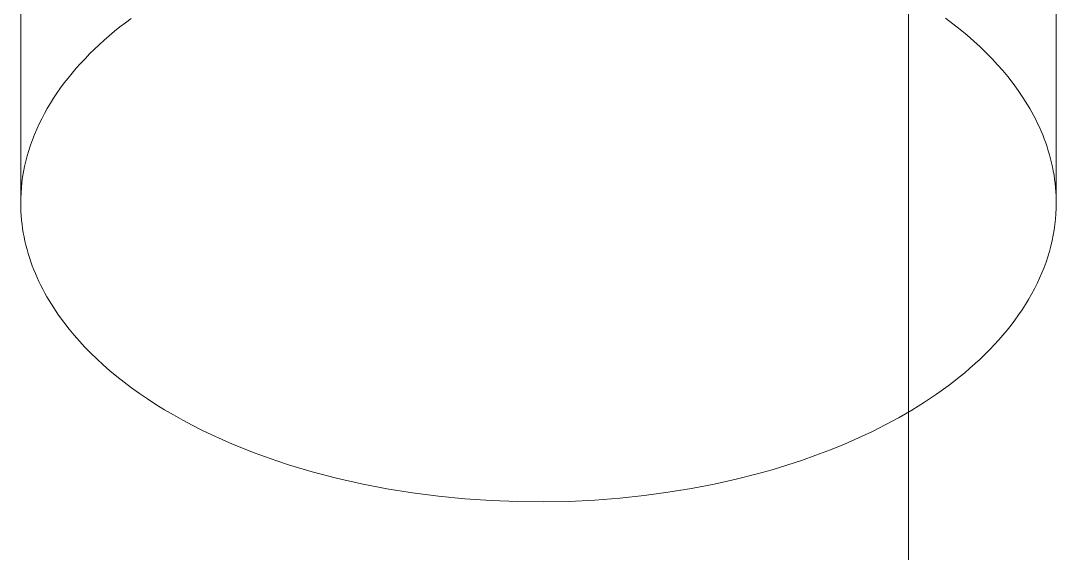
# Model space of a CAD drawing. Header units: inches. Extents: x -6 to 195, y -3 to 126.
# Drawn here: x 118.44 to 118.991, y 47.939 to 48.223 of the extents above; entities that cross this region are included whole.
import ezdxf

# ---------------------------------------------------------------- set-up
doc = ezdxf.new("R2010")
doc.units = ezdxf.units.IN
doc.linetypes.add('HIDDEN', pattern=[1.905, 1.27, -0.635])
doc.layers.add('ZANO_R_przerywana', color=250, linetype='HIDDEN', lineweight=0)

msp = doc.modelspace()

# ---------------------------------------------------------------- linework, layer by layer
at = {"layer": 'ZANO_R_przerywana'}
for p, q in [((118.4397, 48.12596), (118.4397, 48.38162)), ((118.99088, 48.38064), (118.99088, 48.12596)), ((118.51844, 44.52335), (118.51844, 48.27177)), ((118.91214, 48.27177), (118.91214, 44.52335)), ((118.49845, 48.22417), (118.49546, 48.22193)), ((118.93585, 48.22137), (118.93184, 48.22438)), ((118.49254, 48.21965), (118.48967, 48.21733)), ((118.49546, 48.22193), (118.49254, 48.21965)), ((118.9397, 48.21833), (118.93585, 48.22137)), ((118.9434, 48.21525), (118.9397, 48.21833)), ((118.48414, 48.21261), (118.48148, 48.21019)), ((118.48687, 48.21499), (118.48414, 48.21261)), ((118.48967, 48.21733), (118.48687, 48.21499)), ((118.94695, 48.21215), (118.9434, 48.21525)), ((118.95034, 48.20903), (118.94695, 48.21215)), ((118.47889, 48.20774), (118.47637, 48.20527)), ((118.48148, 48.21019), (118.47889, 48.20774)), ((118.95359, 48.20589), (118.95034, 48.20903)), ((118.47393, 48.20276), (118.47156, 48.20023)), ((118.47637, 48.20527), (118.47393, 48.20276)), ((118.95668, 48.20274), (118.95359, 48.20589)), ((118.95962, 48.19957), (118.95668, 48.20274)), ((118.46927, 48.19766), (118.46705, 48.19507)), ((118.47156, 48.20023), (118.46927, 48.19766)), ((118.96242, 48.19639), (118.95962, 48.19957)), ((118.96506, 48.19321), (118.96242, 48.19639)), ((118.46287, 48.18982), (118.4609, 48.18716)), ((118.46492, 48.19246), (118.46287, 48.18982)), ((118.46705, 48.19507), (118.46492, 48.19246)), ((118.96789, 48.18958), (118.96506, 48.19321)), ((118.45901, 48.18448), (118.45721, 48.18177)), ((118.4609, 48.18716), (118.45901, 48.18448)), ((118.9706, 48.18588), (118.96789, 48.18958)), ((118.97316, 48.18211), (118.9706, 48.18588)), ((118.45549, 48.17905), (118.45386, 48.17631)), ((118.45721, 48.18177), (118.45549, 48.17905)), ((118.97438, 48.18019), (118.97316, 48.18211)), ((118.97557, 48.17826), (118.97438, 48.18019)), ((118.45232, 48.17356), (118.45086, 48.17079)), ((118.45386, 48.17631), (118.45232, 48.17356)), ((118.97672, 48.17631), (118.97557, 48.17826)), ((118.97784, 48.17434), (118.97672, 48.17631)), ((118.97891, 48.17235), (118.97784, 48.17434)), ((118.4495, 48.16801), (118.44822, 48.16521)), ((118.45086, 48.17079), (118.4495, 48.16801)), ((118.97994, 48.17035), (118.97891, 48.17235)), ((118.98093, 48.16833), (118.97994, 48.17035)), ((118.98188, 48.1663), (118.98093, 48.16833)), ((118.44703, 48.16241), (118.44593, 48.15959)), ((118.44822, 48.16521), (118.44703, 48.16241)), ((118.98279, 48.16425), (118.98188, 48.1663)), ((118.98365, 48.16218), (118.98279, 48.16425)), ((118.44492, 48.15677), (118.444, 48.15394)), ((118.44593, 48.15959), (118.44492, 48.15677)), ((118.98446, 48.16011), (118.98365, 48.16218)), ((118.98524, 48.15801), (118.98446, 48.16011)), ((118.98596, 48.1559), (118.98524, 48.15801)), ((118.444, 48.15394), (118.44317, 48.15111)), ((118.98664, 48.15378), (118.98596, 48.1559)), ((118.98727, 48.15165), (118.98664, 48.15378)), ((118.98785, 48.1495), (118.98727, 48.15165)), ((118.44243, 48.14828), (118.44177, 48.14544)), ((118.44317, 48.15111), (118.44243, 48.14828)), ((118.98838, 48.14734), (118.98785, 48.1495)), ((118.98887, 48.14517), (118.98838, 48.14734)), ((118.44121, 48.1426), (118.44074, 48.13976)), ((118.44177, 48.14544), (118.44121, 48.1426)), ((118.9893, 48.14299), (118.98887, 48.14517)), ((118.98968, 48.1408), (118.9893, 48.14299)), ((118.99001, 48.1386), (118.98968, 48.1408)), ((118.44036, 48.13693), (118.44006, 48.1341)), ((118.44074, 48.13976), (118.44036, 48.13693)), ((118.99029, 48.13639), (118.99001, 48.1386)), ((118.99052, 48.13417), (118.99029, 48.13639)), ((118.43986, 48.13127), (118.43974, 48.12845)), ((118.44006, 48.1341), (118.43986, 48.13127)), ((118.99069, 48.13195), (118.99052, 48.13417)), ((118.99081, 48.12971), (118.99069, 48.13195)), ((118.99087, 48.12747), (118.99081, 48.12971)), ((118.4397, 48.12596), (118.43973, 48.12367)), ((118.43973, 48.12367), (118.43982, 48.12139)), ((118.99084, 48.12311), (118.99088, 48.12596)), ((118.43982, 48.12139), (118.43996, 48.11911)), ((118.43996, 48.11911), (118.44016, 48.11684)), ((118.99048, 48.11739), (118.99071, 48.12025)), ((118.99071, 48.12025), (118.99084, 48.12311)), ((118.44016, 48.11684), (118.44041, 48.11458)), ((118.44041, 48.11458), (118.44072, 48.11233)), ((118.98976, 48.11164), (118.99017, 48.11452)), ((118.99017, 48.11452), (118.99048, 48.11739)), ((118.44072, 48.11233), (118.44108, 48.11009)), ((118.44108, 48.11009), (118.44149, 48.10785)), ((118.44149, 48.10785), (118.44196, 48.10563)), ((118.98868, 48.10589), (118.98927, 48.10877)), ((118.98927, 48.10877), (118.98976, 48.11164)), ((118.44196, 48.10563), (118.44248, 48.10342)), ((118.44248, 48.10342), (118.44305, 48.10123)), ((118.98723, 48.10014), (118.988, 48.10301)), ((118.988, 48.10301), (118.98868, 48.10589)), ((118.44305, 48.10123), (118.44368, 48.09904)), ((118.44368, 48.09904), (118.44435, 48.09687)), ((118.44435, 48.09687), (118.44507, 48.09471)), ((118.98541, 48.0944), (118.98636, 48.09727)), ((118.98636, 48.09727), (118.98723, 48.10014)), ((118.44507, 48.09471), (118.44584, 48.09257)), ((118.44584, 48.09257), (118.44666, 48.09044)), ((118.98322, 48.08869), (118.98436, 48.09154)), ((118.98436, 48.09154), (118.98541, 48.0944)), ((118.44666, 48.09044), (118.44752, 48.08833)), ((118.44752, 48.08833), (118.44843, 48.08623)), ((118.44843, 48.08623), (118.44939, 48.08415)), ((118.98066, 48.08302), (118.98198, 48.08585)), ((118.98198, 48.08585), (118.98322, 48.08869)), ((118.44939, 48.08415), (118.45039, 48.08208)), ((118.45039, 48.08208), (118.45143, 48.08004)), ((118.45143, 48.08004), (118.45252, 48.078)), ((118.97774, 48.0774), (118.97924, 48.08021)), ((118.97924, 48.08021), (118.98066, 48.08302)), ((118.45252, 48.078), (118.45365, 48.07599)), ((118.45365, 48.07599), (118.45482, 48.074)), ((118.97445, 48.07185), (118.97614, 48.07462)), ((118.97614, 48.07462), (118.97774, 48.0774)), ((118.45482, 48.074), (118.45603, 48.07202)), ((118.45603, 48.07202), (118.45727, 48.07006)), ((118.45727, 48.07006), (118.45856, 48.06812)), ((118.97082, 48.06636), (118.97268, 48.0691)), ((118.97268, 48.0691), (118.97445, 48.07185)), ((118.45856, 48.06812), (118.45988, 48.0662)), ((118.45988, 48.0662), (118.46263, 48.06242)), ((118.96684, 48.06096), (118.96887, 48.06365)), ((118.96887, 48.06365), (118.97082, 48.06636)), ((118.46263, 48.06242), (118.46552, 48.05872)), ((118.46552, 48.05872), (118.46817, 48.05554)), ((118.96252, 48.05566), (118.96472, 48.0583)), ((118.96472, 48.0583), (118.96684, 48.06096)), ((118.46817, 48.05554), (118.47096, 48.05236)), ((118.47096, 48.05236), (118.47391, 48.04919)), ((118.95788, 48.05046), (118.96024, 48.05305)), ((118.96024, 48.05305), (118.96252, 48.05566)), ((118.47391, 48.04919), (118.477, 48.04604)), ((118.95292, 48.04538), (118.95544, 48.04791)), ((118.95544, 48.04791), (118.95788, 48.05046)), ((118.477, 48.04604), (118.48024, 48.0429)), ((118.48024, 48.0429), (118.48364, 48.03977)), ((118.94767, 48.04042), (118.95033, 48.04288)), ((118.95033, 48.04288), (118.95292, 48.04538)), ((118.48364, 48.03977), (118.48719, 48.03668)), ((118.48719, 48.03668), (118.49089, 48.0336)), ((118.93925, 48.03324), (118.94212, 48.0356)), ((118.94212, 48.0356), (118.94493, 48.03799)), ((118.94493, 48.03799), (118.94767, 48.04042)), ((118.49089, 48.0336), (118.49474, 48.03056)), ((118.49474, 48.03056), (118.49875, 48.02755)), ((118.9333, 48.02863), (118.9363, 48.03091)), ((118.9363, 48.03091), (118.93925, 48.03324)), ((118.49875, 48.02755), (118.5029, 48.02457)), ((118.5029, 48.02457), (118.50721, 48.02164)), ((118.9271, 48.02417), (118.9333, 48.02863)), ((118.50721, 48.02164), (118.51167, 48.01874)), ((118.91403, 48.01573), (118.92067, 48.01987)), ((118.92067, 48.01987), (118.9271, 48.02417)), ((118.51167, 48.01874), (118.51628, 48.0159)), ((118.51628, 48.0159), (118.52103, 48.0131)), ((118.90719, 48.01176), (118.91403, 48.01573)), ((118.52103, 48.0131), (118.52593, 48.01036)), ((118.52593, 48.01036), (118.53097, 48.00768)), ((118.89298, 48.00434), (118.90016, 48.00796)), ((118.90016, 48.00796), (118.90719, 48.01176)), ((118.53097, 48.00768), (118.53615, 48.00505)), ((118.53615, 48.00505), (118.54147, 48.00249)), ((118.54147, 48.00249), (118.54692, 48)), ((118.88565, 48.00089), (118.89298, 48.00434)), ((118.54692, 48), (118.5525, 47.99758)), ((118.5525, 47.99758), (118.5582, 47.99523)), ((118.87063, 47.99454), (118.8782, 47.99762)), ((118.8782, 47.99762), (118.88565, 48.00089)), ((118.5582, 47.99523), (118.56403, 47.99296)), ((118.56403, 47.99296), (118.56997, 47.99077)), ((118.85524, 47.9889), (118.86298, 47.99163)), ((118.86298, 47.99163), (118.87063, 47.99454)), ((118.56997, 47.99077), (118.57602, 47.98866)), ((118.57602, 47.98866), (118.58218, 47.98664)), ((118.58218, 47.98664), (118.59479, 47.98287)), ((118.83962, 47.98396), (118.84745, 47.98634)), ((118.84745, 47.98634), (118.85524, 47.9889)), ((118.59479, 47.98287), (118.60776, 47.97946)), ((118.82051, 47.97891), (118.83176, 47.98176)), ((118.83176, 47.98176), (118.83962, 47.98396)), ((118.60776, 47.97946), (118.62104, 47.97645)), ((118.62104, 47.97645), (118.63456, 47.97383)), ((118.79679, 47.97397), (118.80885, 47.9763)), ((118.80885, 47.9763), (118.82051, 47.97891)), ((118.63456, 47.97383), (118.64829, 47.97163)), ((118.64829, 47.97163), (118.66215, 47.96984)), ((118.66215, 47.96984), (118.6761, 47.96847)), ((118.75854, 47.96882), (118.77161, 47.97021)), ((118.77161, 47.97021), (118.78437, 47.97193)), ((118.78437, 47.97193), (118.79679, 47.97397)), ((118.6761, 47.96847), (118.69008, 47.96752)), ((118.69008, 47.96752), (118.70403, 47.96698)), ((118.70403, 47.96698), (118.71791, 47.96686)), ((118.71791, 47.96686), (118.73165, 47.96713)), ((118.73165, 47.96713), (118.74521, 47.96779)), ((118.74521, 47.96779), (118.75854, 47.96882))]:
    msp.add_line(p, q, dxfattribs=at)

doc.saveas('drawing.dxf')
